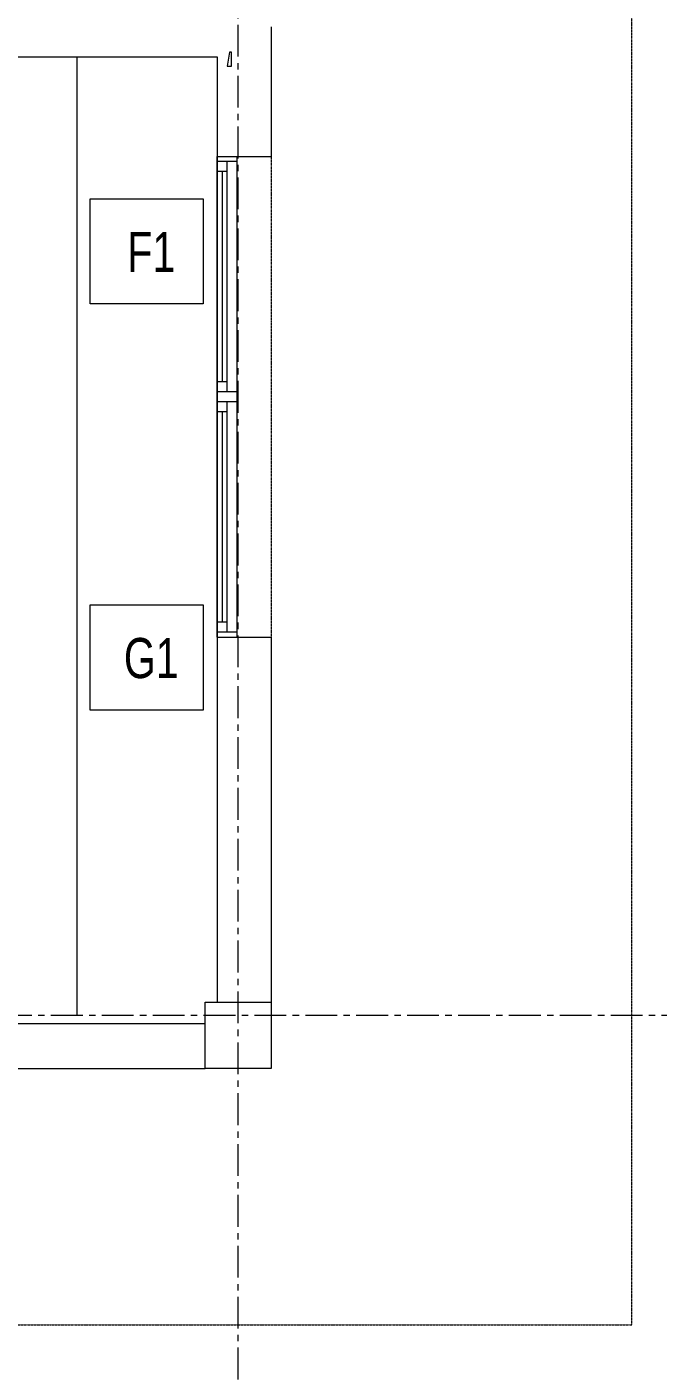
# Model space of a CAD drawing. Header units: millimetres. Extents: x 26027 to 581921, y 7230 to 233891.
# Drawn here: x 573894 to 577044, y 126169 to 132880 of the extents above; entities that cross this region are included whole.
import ezdxf

# ---------------------------------------------------------------- set-up
doc = ezdxf.new("R2010")
doc.units = ezdxf.units.MM
doc.header["$LTSCALE"] = 5
doc.linetypes.add('CENTER', pattern=[50.8, 31.75, -6.35, 6.35, -6.35])
doc.linetypes.add('HIDDEN2', pattern=[0.1875, 0.125, -0.0625])
for name, color, linetype, lineweight in [('Aluminum', 7, 'Continuous', 5), ('Medical Equipment and Furniture', 163, 'Continuous', 0), ('Proj', 7, 'HIDDEN2', 5), ('Structure', 20, 'Continuous', 5), ('Walls', 32, 'Continuous', 5)]:
    doc.layers.add(name, color=color, linetype=linetype, lineweight=lineweight)
doc.layers.add('axes', color=9, linetype='Continuous')
doc.layers.add('Wooden Joinery', color=7, linetype='Continuous', lineweight=5, true_color=0xffdcd1)
doc.styles.add('X3G_ENTITY_2587EA', font='swisscl.ttf', dxfattribs={"height": 200})

msp = doc.modelspace()

# ---------------------------------------------------------------- linework, layer by layer
at = {"layer": 'Aluminum'}
for p, q in [((574843.8, 129832.8, 0), (574843.8, 132232.8, 0)), ((574943.8, 129832.8, 0), (574943.8, 132232.8, 0)), ((574943.8, 132207.8, 0), (574843.8, 132207.8, 0)), ((574893.8, 132157.8, 0), (574843.8, 132157.8, 0)), ((574868.8, 132157.8, 0), (574868.8, 131107.8, 0)), ((574893.8, 131057.8, 0), (574893.8, 132207.8, 0)), ((574893.8, 131107.8, 0), (574843.8, 131107.8, 0)), ((574943.8, 131057.8, 0), (574843.8, 131057.8, 0)), ((574943.8, 131007.8, 0), (574843.8, 131007.8, 0)), ((574893.8, 129857.8, 0), (574893.8, 131007.8, 0)), ((574893.8, 130957.8, 0), (574843.8, 130957.8, 0)), ((574868.8, 130957.8, 0), (574868.8, 129907.8, 0)), ((574893.8, 129907.8, 0), (574843.8, 129907.8, 0)), ((574943.8, 129857.8, 0), (574843.8, 129857.8, 0))]:
    msp.add_line(p, q, dxfattribs=at)
at = {"layer": 'axes', "linetype": 'CENTER', "lineweight": 0}
for p, q in [((574948.8, 120285.6, 0), (574948.8, 146390.3, 0)), ((574948.8, 120285.6, 0), (574948.8, 146390.3, 0)), ((581030.5, 127945.3, 2.4), (449113.3, 127945.3, 2.4))]:
    msp.add_line(p, q, dxfattribs=at)
at = {"layer": 'Medical Equipment and Furniture'}
msp.add_line((574143.8, 132730.3, 0), (574143.8, 127950.3, 0), dxfattribs=at)
for points in [[(574209.8, 132022.1), (574773.6, 132022.1), (574773.6, 131496.8), (574209.8, 131496.8)], [(574209.8, 129994.1), (574773.6, 129994.1), (574773.6, 129468.8), (574209.8, 129468.8)]]:
    msp.add_lwpolyline(points, close=True, dxfattribs=at)
at = {"layer": 'Proj'}
msp.add_line((575113.8, 132232.8, 0), (575113.8, 129832.8, 0), dxfattribs=at)
msp.add_lwpolyline([(553288.8, 127680.3), (553288.8, 126400.3), (576913.8, 126400.3), (576913.8, 143890.3), (553288.8, 143890.3), (553288.8, 142610.3)], dxfattribs=at)
at = {"layer": 'Structure', "elevation": 0}
msp.add_lwpolyline([(574783.8, 128010.3), (575113.8, 128010.3), (575113.8, 127680.3), (574783.8, 127680.3)], close=True, dxfattribs=at)
at = {"layer": 'Walls'}
for p, q in [((575113.8, 132880.3, 0), (575113.8, 132232.8, 0)), ((574843.8, 132730.3, 0), (574843.8, 128210.3, 0)), ((574843.8, 132730.3, 0), (574843.8, 132232.8, 0)), ((574843.8, 132232.8, 0), (575113.8, 132232.8, 0)), ((574843.8, 129832.8, 0), (575113.8, 129832.8, 0)), ((574843.8, 129832.8, 0), (574843.8, 128010.3, 0)), ((575113.8, 129832.8, 0), (575113.8, 128010.3, 0)), ((572098.8, 127905.3, 0), (574783.8, 127905.3, 0)), ((572098.8, 127680.3, 0), (574783.8, 127680.3, 0))]:
    msp.add_line(p, q, dxfattribs=at)
msp.add_polyline3d([(572456.4, 132730.3, 0), (574843.8, 132730.3, 0)], dxfattribs=at)
at = {"layer": 'Wooden Joinery', "elevation": 0}
msp.add_lwpolyline([(574914.2, 132754.6), (574904.2, 132754.6), (574894.2, 132684.6), (574914.2, 132684.6)], close=True, dxfattribs=at)

# ---------------------------------------------------------------- texts
at = {"layer": 'Medical Equipment and Furniture', "char_height": 200, "attachment_point": 2, "style": 'X3G_ENTITY_2587EA'}
for s, insert in [('F1', (574514.5, 131857)), ('G1', (574514.5, 129829.1))]:
    msp.add_mtext(s, dxfattribs=dict(at, insert=insert))

doc.saveas('drawing.dxf')
